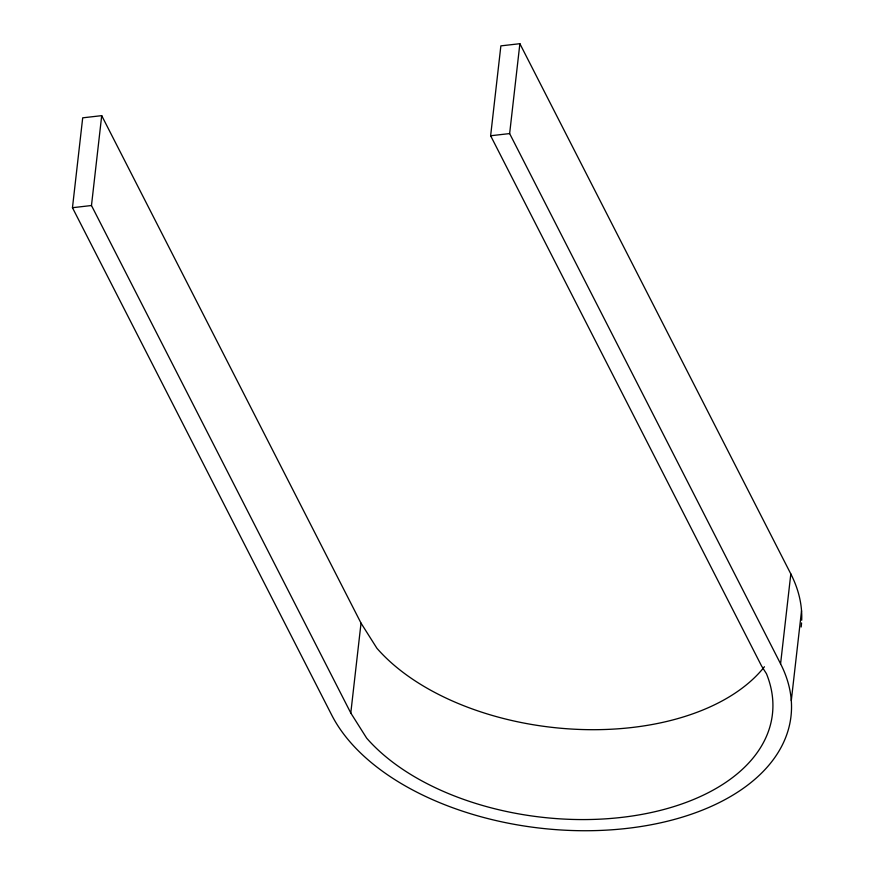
<?xml version="1.0" encoding="UTF-8"?>
<svg xmlns="http://www.w3.org/2000/svg" width="874" height="874" viewBox="0 0 874 874"><rect width="100%" height="100%" fill="white"/><g stroke="black" fill="none" stroke-linecap="round" stroke-linejoin="round"><path stroke-width="1.31" d="M101.712 115.652L91.475 205.521L350.791 713.009L366.665 738.148A217.659 128.554 6.5 0 0 635.737 815.453A217.659 128.554 6.5 0 0 766.454 673.723L761.56 665.977L490.631 135.754L500.868 45.874L519.877 43.7L790.817 573.923L780.58 663.803A236.341 139.589 6.5 0 1 627.15 828.377A236.341 139.589 6.5 0 1 331.781 715.183L72.466 207.706L82.702 117.826L101.712 115.652L361.028 623.129L376.913 648.268A217.659 128.554 6.5 0 0 575.933 729.287A217.659 128.554 6.5 0 0 764.422 666.753M350.791 713.009L361.028 623.129M780.58 663.803L509.64 133.58L519.877 43.7M791.298 700.62L801.534 610.74M490.631 135.754L509.64 133.58M72.466 207.706L91.475 205.521M790.817 573.923A236.341 139.589 6.5 0 1 801.709 620.234M801.556 622.944A236.341 139.589 6.5 0 1 801.163 627.008"/></g></svg>
